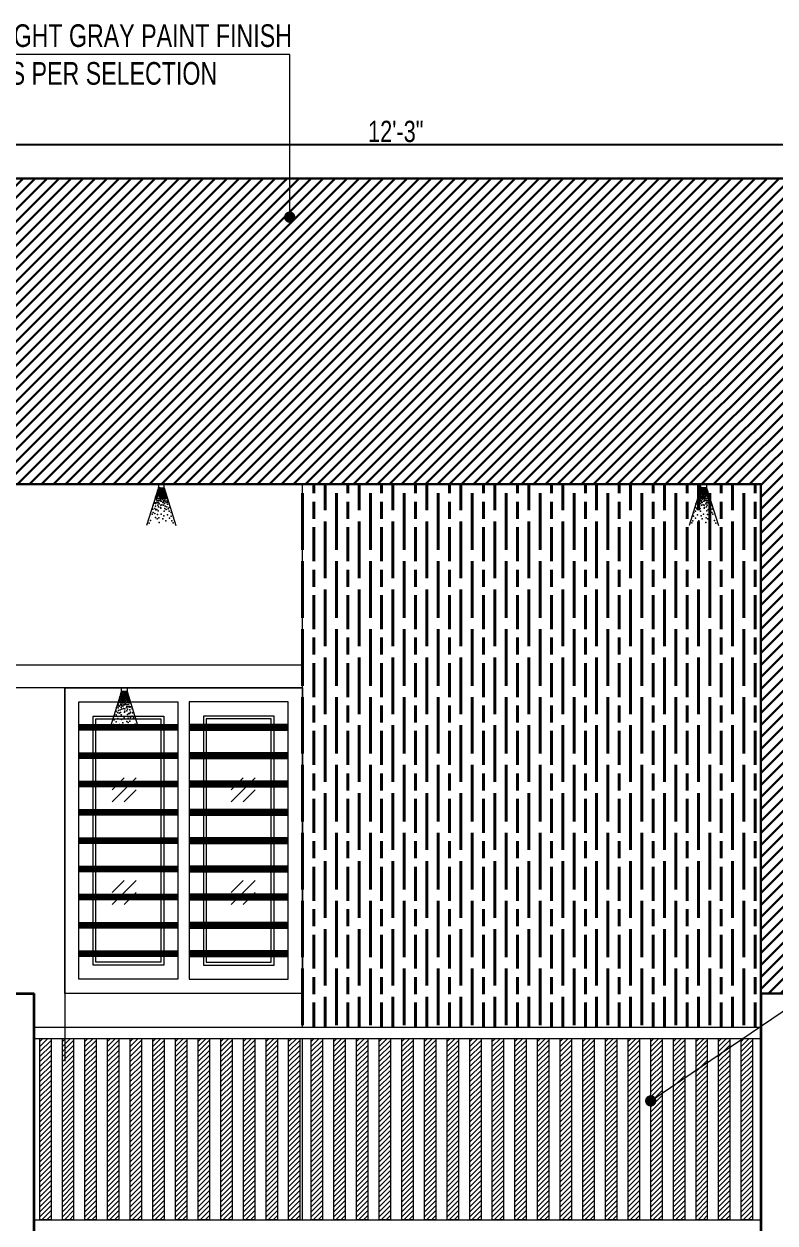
# Model space of a CAD drawing. Header units: inches. Extents: x 3365147 to 3374664, y 1380917 to 1384908.
# Drawn here: x 3370655.9 to 3370788.6, y 1381920 to 1382131.9 of the extents above; entities that cross this region are included whole.
import ezdxf

# ---------------------------------------------------------------- set-up
doc = ezdxf.new("R2010")
doc.units = ezdxf.units.IN
doc.header["$LTSCALE"] = 18
doc.header["$MEASUREMENT"] = 0
doc.header["$PDSIZE"] = -1
doc.linetypes.add('CONTINOUS', pattern=[0])
doc.linetypes.add('HIDDEN', pattern=[0.375, 0.25, -0.125])
for name, color, linetype, lineweight in [('ELECTRICAL-CEILING-POINTS-00_BC', 230, 'Continuous', 20), ('ELECTRICAL-CEILING-POINTS-01_BC', 146, 'Continuous', 9), ('ELECTRICAL-CEILING-POINTS-02_BC', 231, 'Continuous', 5), ('ELEVATION-01_BC', 6, 'Continuous', 40), ('ELEVATION-02_BC', 5, 'Continuous', 35), ('ELEVATION-03_BC', 7, 'Continuous', 30), ('GLASS-00_BC', 140, 'Continuous', 18), ('GRILL-00_BC', 150, 'CONTINOUS', 18), ('GRILL-HATCH_BC', 252, 'CONTINOUS', 5), ('LEVEL-00 DIM_BC', 3, 'Continuous', 9), ('STEPS-HANDRAIL-00_BC', 3, 'Continuous', 18), ('SUNSHADE_BC', 1, 'HIDDEN', 20), ('TEXT-02 _BC', 3, 'CONTINOUS', 18), ('TEXT-02_ARROW_BC', 4, 'Continuous', 13), ('WINDOWS-00_BC', 30, 'Continuous', 18), ('WINDOWS-SHUTTER_BC', 40, 'Continuous', 9)]:
    doc.layers.add(name, color=color, linetype=linetype, lineweight=lineweight)
doc.styles.add('BC_ROOM _DIM', font='swisscl.ttf')
doc.styles.add('DIM_BC', font='swisscl.ttf')
doc.styles.add('WD Room text', font='swisscl.ttf')
doc.dimstyles.new('BC-RD1', dxfattribs={"dimtxt": 5, "dimasz": 2, "dimexe": 4.5, "dimexo": 0, "dimgap": 0.5, "dimtad": 1, "dimzin": 3, "dimdsep": 46, "dimlunit": 4, "dimtxsty": 'BC_ROOM _DIM', "dimblk": 'ARCHTICK', "dimcen": 0, "dimdle": 1, "dimse1": 1, "dimse2": 1, "dimclrd": 252, "dimclre": 4, "dimclrt": 256, "dimadec": 0, "dimazin": 0, "dimtfac": 0.5, "dimtix": 1, "dimtofl": 0, "dimtmove": 2, "dimatfit": 3, "dimfxl": 0, "dimfrac": 1, "dimtolj": 1, "dimtzin": 1, "dimarcsym": 0})
doc.dimstyles.new('DIM_BC', dxfattribs={"dimtxt": 4, "dimasz": 2, "dimexe": 4.5, "dimexo": 0, "dimgap": 1, "dimtad": 1, "dimdec": 4, "dimzin": 3, "dimdsep": 46, "dimlunit": 4, "dimtxsty": 'DIM_BC', "dimblk": 'ARCHTICK', "dimcen": 0.0625, "dimdle": 0.25, "dimse1": 1, "dimse2": 1, "dimclrd": 7, "dimclre": 4, "dimclrt": 256, "dimadec": 0, "dimazin": 0, "dimtfac": 0.5, "dimtdec": 4, "dimtix": 1, "dimtofl": 0, "dimtmove": 2, "dimatfit": 2, "dimfxl": 0, "dimfrac": 1, "dimtolj": 1, "dimtzin": 1, "dimlwd": -1, "dimarcsym": 0})
pattern_1 = [(315, (-2056.26069, 734.24764), (0.0883883476483, 0.0883883476483), [])]
pattern_2 = [(315, (-2056.26069, 739.24764), (0.0883883476483, 0.0883883476483), [])]
pattern_3 = [(315, (-2056.26069, 744.24764), (0.0883883476483, 0.0883883476483), [])]
pattern_4 = [(315, (-2056.26069, 749.24764), (0.0883883476483, 0.0883883476483), [])]
pattern_5 = [(315, (-2056.26069, 754.24764), (0.0883883476483, 0.0883883476483), [])]
pattern_6 = [(315, (-2056.26069, 759.24764), (0.0883883476483, 0.0883883476483), [])]
pattern_7 = [(315, (-2056.26069, 764.24764), (0.0883883476483, 0.0883883476483), [])]
pattern_8 = [(315, (-2056.26069, 769.24764), (0.0883883476483, 0.0883883476483), [])]
pattern_9 = [(315, (-2056.26069, 774.24764), (0.0883883476483, 0.0883883476483), [])]

# ---------------------------------------------------------------- blocks, each defined once
blk = doc.blocks.new('EC-MIRCHI LIGHT ELEVATION_BC')
for p, q in [((-2, -1.33), (-2, 0)), ((-2, 0), (2, 0)), ((2, 0), (2, -1.33)), ((2, -1.33), (-2, -1.33))]:
    blk.add_line(p, q)
at = {"layer": 'ELECTRICAL-CEILING-POINTS-01_BC'}
for p in [(-3.42, -3.86), (-3.34, -3.71), (-3.01, -3.19), (-2.91, -3.75), (-2.8, -3.03), (-2.68, -3.86), (-2.55, -2.83), (-2.51, -2.47), (-2.48, -4.1), (-2.44, -2.11), (-2.37, -2.02), (-2.27, -2.72), (-2.27, -3.52), (-2.26, -2.17), (-2.21, -1.72), (-2.21, -2.42), (-2.21, -3.08), (-2.19, -1.97), (-2.17, -1.63), (-2.17, -4), (-2.15, -1.88), (-2.15, -3.46), (-2.12, -1.92), (-2.12, -2.47), (-2.08, -1.81), (-2.03, -1.65), (-1.99, -1.43), (-1.99, -1.52), (-1.96, -1.7), (-1.95, -1.44), (-1.93, -2.31), (-1.92, -1.7), (-1.87, -2.6), (-1.81, -2.04), (-1.76, -1.41), (-1.74, -1.59), (-1.72, -2.17), (-1.66, -1.44), (-1.66, -3.73), (-1.65, -1.54), (-1.58, -1.74), (-1.56, -2.74), (-1.53, -1.61), (-1.53, -2.99), (-1.53, -3.08), (-1.51, -1.41), (-1.51, -1.45), (-1.51, -2.11), (-1.49, -1.7), (-1.49, -2.58), (-1.47, -1.68), (-1.46, -2.98), (-1.46, -3.19), (-1.44, -1.52), (-1.44, -1.7), (-1.44, -1.74), (-1.44, -1.86), (-1.42, -1.83), (-1.4, -1.41), (-1.4, -1.63), (-1.4, -2.71), (-1.33, -2.18), (-1.33, -3.66), (-1.31, -1.43), (-1.31, -1.7), (-1.31, -3.62), (-1.26, -2.47), (-1.24, -1.97), (-1.22, -1.41), (-1.22, -1.56), (-1.1, -1.56), (-1.08, -1.45), (-1.08, -1.59), (-1.06, -1.97), (-1.04, -1.52), (-1.04, -1.77), (-1.01, -1.97), (-0.99, -4.06), (-0.95, -1.47), (-0.92, -3.41), (-0.88, -1.41), (-0.86, -1.63), (-0.86, -1.72), (-0.86, -1.91), (-0.83, -1.41), (-0.81, -1.95), (-0.79, -1.56), (-0.79, -2.22), (-0.79, -3.12), (-0.79, -4.06), (-0.77, -1.45), (-0.74, -1.86), (-0.72, -1.41), (-0.72, -2.45), (-0.65, -1.5), (-0.63, -1.5), (-0.63, -2.71), (-0.63, -3.73), (-0.59, -1.71), (-0.59, -2.72), (-0.58, -1.63), (-0.58, -3.17), (-0.56, -3.91), (-0.54, -1.45), (-0.52, -1.97), (-0.47, -1.45), (-0.45, -1.63), (-0.45, -1.68), (-0.45, -2.56), (-0.43, -1.5), (-0.43, -2.38), (-0.38, -1.41), (-0.38, -2.65), (-0.38, -3.12), (-0.34, -1.59), (-0.34, -1.79), (-0.29, -1.5), (-0.27, -1.45), (-0.25, -1.63), (-0.25, -1.9), (-0.23, -2.13), (-0.22, -1.7), (-0.2, -1.74), (-0.18, -2.11), (-0.15, -3.66), (-0.13, -1.7), (-0.11, -1.43), (-0.11, -1.56), (-0.05, -2.38), (-0.04, -1.63), (-0.04, -1.88), (-0.02, -1.45), (0, -1.83), (0.02, -2.78), (0.03, -3.1), (0.05, -3.14), (0.07, -1.59), (0.09, -3.39), (0.12, -1.54), (0.12, -1.68), (0.12, -2.49), (0.16, -1.45), (0.16, -1.63), (0.16, -2.65), (0.16, -3.66), (0.16, -3.99), (0.18, -2.2), (0.21, -1.52), (0.21, -2.11), (0.25, -1.61), (0.25, -3.48), (0.34, -1.63), (0.36, -2.31), (0.39, -1.99), (0.39, -2.96), (0.41, -1.41), (0.41, -1.56), (0.41, -1.7), (0.43, -1.84), (0.43, -2.38), (0.43, -3.32), (0.46, -1.45), (0.49, -2.11), (0.55, -1.65), (0.55, -2.47), (0.56, -3.59), (0.59, -1.41), (0.59, -1.72), (0.61, -1.52), (0.66, -1.47), (0.7, -1.52), (0.77, -1.41), (0.77, -1.54), (0.77, -1.83), (0.77, -1.92), (0.77, -2.11), (0.79, -3.19), (0.82, -1.41), (0.84, -1.63), (0.84, -1.9), (0.84, -3.66), (0.91, -2.47), (0.95, -1.52), (0.95, -1.54), (0.95, -1.99), (0.97, -3.52), (1, -1.68), (1.03, -2.31), (1.03, -2.45), (1.03, -3.12), (1.04, -2.2), (1.07, -1.38), (1.07, -3.03), (1.09, -2.58), (1.11, -1.52), (1.13, -1.65), (1.13, -3.46), (1.18, -2.29), (1.2, -1.47), (1.22, -1.56), (1.25, -1.41), (1.3, -1.84), (1.31, -1.5), (1.31, -4.23), (1.34, -1.45), (1.34, -1.74), (1.36, -1.95), (1.36, -2.4), (1.37, -2.11), (1.38, -2.53), (1.38, -3.75), (1.47, -1.41), (1.47, -1.59), (1.47, -2.17), (1.5, -1.77), (1.5, -1.88), (1.52, -1.41), (1.54, -2.74), (1.56, -1.41), (1.57, -2.31), (1.59, -2.13), (1.59, -3.39), (1.61, -1.47), (1.63, -1.65), (1.65, -1.52), (1.68, -2.71), (1.72, -1.99), (1.78, -3.19), (1.81, -1.43), (1.86, -1.7), (1.86, -2.58), (1.9, -1.56), (1.9, -2.69), (1.9, -3.12), (1.91, -2.38), (1.91, -3.32), (1.91, -3.99), (1.93, -1.36), (1.93, -1.97), (1.95, -1.65), (1.95, -2.33), (1.98, -2.45), (1.98, -3.32), (2.02, -4.18), (2.13, -2.49), (2.2, -1.99), (2.22, -3.12), (2.26, -3.48), (2.31, -3.79), (2.33, -3.08), (2.35, -2.13), (2.38, -3.12), (2.42, -4.14), (2.54, -2.4), (2.69, -2.96), (2.74, -2.65), (2.78, -3.64), (3.12, -3.21), (3.12, -3.99), (3.26, -3.66), (3.28, -3.96), (-5.64, -8.24), (-5.51, -7.02), (-4.46, -6.35), (-4.38, -7.11), (-4.16, -5.75), (-4.13, -5.15), (-3.93, -8.08), (-3.69, -6.35), (-3.64, -4.27), (-3.42, -6.49), (-3.28, -4.8), (-3.25, -4.54), (-3.09, -4.52), (-3.05, -5.24), (-2.88, -7.83), (-2.74, -4.26), (-2.74, -6.01), (-2.55, -4.93), (-2.34, -5.75), (-2.24, -6.91), (-2.07, -5.21), (-1.8, -4.53), (-1.73, -4.8), (-1.6, -6.35), (-1.58, -5.9), (-1.58, -7.51), (-1.53, -4.5), (-1.33, -5.27), (-1.22, -5.09), (-1.22, -5.27), (-1.06, -6.55), (-0.92, -5.07), (-0.92, -5.34), (-0.74, -4.45), (-0.58, -4.72), (-0.52, -5.27), (-0.43, -7.34), (-0.25, -6.08), (-0.18, -5.14), (0.09, -6.08), (0.14, -4.39), (0.18, -4.63), (0.22, -5.21), (0.36, -7.41), (0.55, -8.31), (0.7, -5.54), (0.7, -5.88), (0.75, -5.72), (1.03, -4.47), (1.04, -4.95), (1.52, -6.98), (1.71, -5.14), (1.84, -5.81), (1.84, -6.49), (1.88, -8.1), (1.98, -5.07), (2.31, -4.33), (2.33, -5.02), (2.38, -7.5), (2.58, -5.07), (2.72, -5.88), (2.81, -4.39), (2.87, -6.68), (2.99, -5.88), (3.19, -4.81), (3.33, -4.47), (3.39, -5.34), (3.73, -6.62), (3.85, -4.29), (3.93, -4.67), (3.93, -5.27), (3.93, -7.83), (4, -6.82), (4.1, -4.84), (4.2, -6.69), (4.3, -5.36), (4.88, -6.76), (5.69, -7.43), (-7.13, -11.33), (-6.93, -10.05), (-5.78, -12.07), (-5.71, -9.58), (-4.83, -8.71), (-4.5, -10.86), (-3.57, -9.01), (-2.53, -8.69), (-2.2, -9.58), (-1.93, -11.2), (-1.06, -12.34), (-0.05, -10.59), (0.22, -8.57), (1.78, -11.94), (2.24, -9.5), (2.72, -10.79), (2.79, -12.28), (3.19, -9.04), (3.87, -9.11), (4.07, -11.8), (4.41, -8.58), (4.47, -10.46), (5.62, -9.99), (5.89, -8.91), (6.5, -10.66), (-8.48, -13.69), (-7.6, -13.02), (-3.35, -12.95), (1.44, -13.62), (7.64, -12.88), (8.52, -13.76)]:
    blk.add_point(p, dxfattribs=at)
at = {"layer": 'ELECTRICAL-CEILING-POINTS-02_BC'}
for p, q in [((-2, -1.33), (-10.35, -14.7)), ((2, -1.33), (10.35, -14.7))]:
    blk.add_line(p, q, dxfattribs=at)
blk = doc.blocks.new('ARCHTICK')
at = {"color": 0, "const_width": 0.15}
blk.add_lwpolyline([(-0.5, -0.5), (0.5, 0.5)], dxfattribs=at)
blk = doc.blocks.new('*D1830')
at = {"layer": 'Defpoints', "color": 0, "transparency": 16777216}
for p in [(3370795.08, 1382110.55), (3370648.09, 1382104.55), (3370795.08, 1382104.55)]:
    blk.add_point(p, dxfattribs=at)
at = {"layer": 'LEVEL-00 DIM_BC', "color": 252, "lineweight": -2, "transparency": 16777216}
blk.add_line((3370647.34, 1382110.55), (3370795.83, 1382110.55), dxfattribs=at)
at = {"layer": 'LEVEL-00 DIM_BC', "color": 252, "lineweight": -2, "transparency": 16777216, "xscale": 1.5, "yscale": 1.5, "zscale": 1.5, "rotation": 180}
blk.add_blockref('ARCHTICK', (3370648.09, 1382110.55), dxfattribs=at)
at = {"layer": 'LEVEL-00 DIM_BC', "color": 252, "lineweight": -2, "transparency": 16777216, "xscale": 1.5, "yscale": 1.5, "zscale": 1.5}
blk.add_blockref('ARCHTICK', (3370795.08, 1382110.55), dxfattribs=at)
at = {"layer": 'LEVEL-00 DIM_BC', "transparency": 16777216, "insert": (3370721.58, 1382112.85), "char_height": 3.75, "attachment_point": 5, "style": 'BC_ROOM _DIM'}
blk.add_mtext('\\A1;12\'-3"', dxfattribs=at)
blk = doc.blocks.new('_ArchTick')
at = {"color": 0, "linetype": 'ByBlock', "const_width": 0.15}
blk.add_lwpolyline([(-0.5, -0.5), (0.5, 0.5)], dxfattribs=at)
blk = doc.blocks.new('*D1870')
at = {"layer": 'Defpoints', "color": 0, "transparency": 16777216}
for p in [(3370765.1, 1381954.55), (3370764.65, 1381918.55), (3370805.05, 1381918.55)]:
    blk.add_point(p, dxfattribs=at)
at = {"layer": 'LEVEL-00 DIM_BC', "color": 252, "lineweight": -2, "transparency": 16777216}
blk.add_line((3370805.05, 1381955.3), (3370805.05, 1381917.8), dxfattribs=at)
at = {"layer": 'LEVEL-00 DIM_BC', "color": 252, "lineweight": -2, "transparency": 16777216, "xscale": 1.5, "yscale": 1.5, "zscale": 1.5}
for p, rotation in [((3370805.05, 1381954.55), 90), ((3370805.05, 1381918.55), 270)]:
    blk.add_blockref('ARCHTICK', p, dxfattribs=dict(at, rotation=rotation))
at = {"layer": 'LEVEL-00 DIM_BC', "transparency": 16777216, "insert": (3370802.75, 1381936.55), "char_height": 3.75, "attachment_point": 5, "rotation": 90, "style": 'BC_ROOM _DIM'}
blk.add_mtext('\\A1;3\'-0"', dxfattribs=at)
blk = doc.blocks.new('*D1877')
at = {"layer": 'Defpoints', "color": 0, "transparency": 16777216}
for p in [(3370786.08, 1381960.55), (3370805.05, 1381960.55), (3370783.93, 1381954.55)]:
    blk.add_point(p, dxfattribs=at)
at = {"layer": 'LEVEL-00 DIM_BC', "color": 252, "lineweight": -2, "transparency": 16777216}
blk.add_line((3370805.05, 1381953.8), (3370805.05, 1381961.3), dxfattribs=at)
at = {"layer": 'LEVEL-00 DIM_BC', "color": 252, "lineweight": -2, "transparency": 16777216, "xscale": 1.5, "yscale": 1.5, "zscale": 1.5}
for p, rotation in [((3370805.05, 1381960.55), 90), ((3370805.05, 1381954.55), 270)]:
    blk.add_blockref('ARCHTICK', p, dxfattribs=dict(at, rotation=rotation))
at = {"layer": 'LEVEL-00 DIM_BC', "transparency": 16777216, "insert": (3370802.75, 1381957.55), "char_height": 3.75, "attachment_point": 5, "rotation": 90, "style": 'BC_ROOM _DIM'}
blk.add_mtext('\\A1;6"', dxfattribs=at)

msp = doc.modelspace()

# ---------------------------------------------------------------- hatches: boundary and pattern name
at = {"layer": 'ELEVATION-01_BC', "transparency": 33554687}
h = msp.add_hatch(dxfattribs=at)
h.set_pattern_fill('GOST_WOOD', color=256)
h.set_pattern_definition([(90, (-4990.916, -1369.0854), (6, -4e-16), [10, -2]), (90, (-4988.916, -1371.0854), (6, -4e-16), [6, -1.5, 3, -1.5]), (90, (-4986.916, -1374.0854), (6, -4e-16), [10, -2])])
h.paths.add_polyline_path([(3370786.08347, 1382050.55187), (3370705.08347, 1382050.55187), (3370705.08347, 1382014.55187), (3370705.08348, 1382014.55187), (3370705.08348, 1381960.55187), (3370705.08347, 1381954.55187), (3370786.08347, 1381954.55187)])
at = {"layer": 'ELEVATION-03_BC', "true_color": 0x5e67af, "transparency": 33554687}
h = msp.add_hatch(dxfattribs=at)
h.set_pattern_fill('ANSI31', color=165, scale=12)
h.set_pattern_definition([(45, (0, 0), (-1.0606601718, 1.0606601718), [])])
h.paths.add_polyline_path([(3370795.08347, 1382104.55187), (3370648.08542, 1382104.55187), (3370648.08542, 1382050.55187), (3370786.08347, 1382050.55187), (3370786.08347, 1381960.55187), (3370795.08347, 1381960.55187)])
at = {"layer": 'GRILL-HATCH_BC', "transparency": 33554687}
h = msp.add_hatch(dxfattribs=at)
h.set_pattern_fill('ANSI31', color=256, angle=-90)
h.set_pattern_definition(pattern_9)
h.paths.add_polyline_path([(3370665.58348, 1382008.05187), (3370665.58348, 1382007.05187), (3370683.08348, 1382007.05187), (3370683.08348, 1382008.05187)])
h = msp.add_hatch(dxfattribs=at)
h.set_pattern_fill('ANSI31', color=256, angle=-90)
h.set_pattern_definition(pattern_9)
h.paths.add_polyline_path([(3370702.58348, 1382008.05187), (3370702.58348, 1382007.05187), (3370685.08348, 1382007.05187), (3370685.08348, 1382008.05187)])
h = msp.add_hatch(dxfattribs=at)
h.set_pattern_fill('ANSI31', color=256, angle=-90)
h.set_pattern_definition(pattern_8)
h.paths.add_polyline_path([(3370665.58348, 1382003.05187), (3370665.58348, 1382002.05187), (3370683.08348, 1382002.05187), (3370683.08348, 1382003.05187)])
h = msp.add_hatch(dxfattribs=at)
h.set_pattern_fill('ANSI31', color=256, angle=-90)
h.set_pattern_definition(pattern_8)
h.paths.add_polyline_path([(3370702.58348, 1382003.05187), (3370702.58348, 1382002.05187), (3370685.08348, 1382002.05187), (3370685.08348, 1382003.05187)])
h = msp.add_hatch(dxfattribs=at)
h.set_pattern_fill('ANSI31', color=256, angle=-90)
h.set_pattern_definition(pattern_7)
h.paths.add_polyline_path([(3370665.58348, 1381998.05187), (3370665.58348, 1381997.05187), (3370683.08348, 1381997.05187), (3370683.08348, 1381998.05187)])
h = msp.add_hatch(dxfattribs=at)
h.set_pattern_fill('ANSI31', color=256, angle=-90)
h.set_pattern_definition(pattern_7)
h.paths.add_polyline_path([(3370702.58348, 1381998.05187), (3370702.58348, 1381997.05187), (3370685.08348, 1381997.05187), (3370685.08348, 1381998.05187)])
h = msp.add_hatch(dxfattribs=at)
h.set_pattern_fill('ANSI31', color=256, angle=-90)
h.set_pattern_definition(pattern_6)
h.paths.add_polyline_path([(3370665.58348, 1381993.05187), (3370665.58348, 1381992.05187), (3370683.08348, 1381992.05187), (3370683.08348, 1381993.05187)])
h = msp.add_hatch(dxfattribs=at)
h.set_pattern_fill('ANSI31', color=256, angle=-90)
h.set_pattern_definition(pattern_6)
h.paths.add_polyline_path([(3370702.58348, 1381993.05187), (3370702.58348, 1381992.05187), (3370685.08348, 1381992.05187), (3370685.08348, 1381993.05187)])
h = msp.add_hatch(dxfattribs=at)
h.set_pattern_fill('ANSI31', color=256, angle=-90)
h.set_pattern_definition(pattern_5)
h.paths.add_polyline_path([(3370665.58348, 1381988.05187), (3370665.58348, 1381987.05187), (3370683.08348, 1381987.05187), (3370683.08348, 1381988.05187)])
h = msp.add_hatch(dxfattribs=at)
h.set_pattern_fill('ANSI31', color=256, angle=-90)
h.set_pattern_definition(pattern_5)
h.paths.add_polyline_path([(3370702.58348, 1381988.05187), (3370702.58348, 1381987.05187), (3370685.08348, 1381987.05187), (3370685.08348, 1381988.05187)])
h = msp.add_hatch(dxfattribs=at)
h.set_pattern_fill('ANSI31', color=256, angle=-90)
h.set_pattern_definition(pattern_4)
h.paths.add_polyline_path([(3370665.58348, 1381983.05187), (3370665.58348, 1381982.05187), (3370683.08348, 1381982.05187), (3370683.08348, 1381983.05187)])
h = msp.add_hatch(dxfattribs=at)
h.set_pattern_fill('ANSI31', color=256, angle=-90)
h.set_pattern_definition(pattern_4)
h.paths.add_polyline_path([(3370702.58348, 1381983.05187), (3370702.58348, 1381982.05187), (3370685.08348, 1381982.05187), (3370685.08348, 1381983.05187)])
h = msp.add_hatch(dxfattribs=at)
h.set_pattern_fill('ANSI31', color=256, angle=-90)
h.set_pattern_definition(pattern_3)
h.paths.add_polyline_path([(3370665.58348, 1381978.05187), (3370665.58348, 1381977.05187), (3370683.08348, 1381977.05187), (3370683.08348, 1381978.05187)])
h = msp.add_hatch(dxfattribs=at)
h.set_pattern_fill('ANSI31', color=256, angle=-90)
h.set_pattern_definition(pattern_3)
h.paths.add_polyline_path([(3370702.58348, 1381978.05187), (3370702.58348, 1381977.05187), (3370685.08348, 1381977.05187), (3370685.08348, 1381978.05187)])
h = msp.add_hatch(dxfattribs=at)
h.set_pattern_fill('ANSI31', color=256, angle=-90)
h.set_pattern_definition(pattern_2)
h.paths.add_polyline_path([(3370665.58348, 1381973.05187), (3370665.58348, 1381972.05187), (3370683.08348, 1381972.05187), (3370683.08348, 1381973.05187)])
h = msp.add_hatch(dxfattribs=at)
h.set_pattern_fill('ANSI31', color=256, angle=-90)
h.set_pattern_definition(pattern_2)
h.paths.add_polyline_path([(3370702.58348, 1381973.05187), (3370702.58348, 1381972.05187), (3370685.08348, 1381972.05187), (3370685.08348, 1381973.05187)])
h = msp.add_hatch(dxfattribs=at)
h.set_pattern_fill('ANSI31', color=256, angle=-90)
h.set_pattern_definition(pattern_1)
h.paths.add_polyline_path([(3370665.58348, 1381968.05187), (3370665.58348, 1381967.05187), (3370683.08348, 1381967.05187), (3370683.08348, 1381968.05187)])
h = msp.add_hatch(dxfattribs=at)
h.set_pattern_fill('ANSI31', color=256, angle=-90)
h.set_pattern_definition(pattern_1)
h.paths.add_polyline_path([(3370702.58348, 1381968.05187), (3370702.58348, 1381967.05187), (3370685.08348, 1381967.05187), (3370685.08348, 1381968.05187)])
at = {"layer": 'STEPS-HANDRAIL-00_BC'}
h = msp.add_hatch(dxfattribs=at)
h.set_pattern_fill('ANSI31', color=256, scale=5)
h.set_pattern_definition([(45, (-124, -2e-09), (-0.44194173824, 0.44194173824), [])])
h.paths.add_polyline_path([(3370658.64792, 1381920.55187), (3370660.64792, 1381920.55187), (3370660.64792, 1381952.55187), (3370658.64792, 1381952.55187)])
h = msp.add_hatch(dxfattribs=at)
h.set_pattern_fill('ANSI31', color=256, scale=5)
h.set_pattern_definition([(45, (-120, -2e-09), (-0.44194173824, 0.44194173824), [])])
h.paths.add_polyline_path([(3370662.64792, 1381920.55187), (3370664.64792, 1381920.55187), (3370664.64792, 1381952.55187), (3370662.64792, 1381952.55187)])
h = msp.add_hatch(dxfattribs=at)
h.set_pattern_fill('ANSI31', color=256, scale=5)
h.set_pattern_definition([(45, (-116, -2e-09), (-0.44194173824, 0.44194173824), [])])
h.paths.add_polyline_path([(3370666.64792, 1381920.55187), (3370668.64792, 1381920.55187), (3370668.64792, 1381952.55187), (3370666.64792, 1381952.55187)])
h = msp.add_hatch(dxfattribs=at)
h.set_pattern_fill('ANSI31', color=256, scale=5)
h.set_pattern_definition([(45, (-112, 2e-10), (-0.44194173824, 0.44194173824), [])])
h.paths.add_polyline_path([(3370670.64792, 1381920.55187), (3370672.64792, 1381920.55187), (3370672.64792, 1381952.55187), (3370670.64792, 1381952.55187)])
h = msp.add_hatch(dxfattribs=at)
h.set_pattern_fill('ANSI31', color=256, scale=5)
h.set_pattern_definition([(45, (-108, 2e-10), (-0.44194173824, 0.44194173824), [])])
h.paths.add_polyline_path([(3370674.64792, 1381920.55187), (3370676.64792, 1381920.55187), (3370676.64792, 1381952.55187), (3370674.64792, 1381952.55187)])
h = msp.add_hatch(dxfattribs=at)
h.set_pattern_fill('ANSI31', color=256, scale=5)
h.set_pattern_definition([(45, (-104, -2e-09), (-0.44194173824, 0.44194173824), [])])
h.paths.add_polyline_path([(3370678.64792, 1381920.55187), (3370680.64792, 1381920.55187), (3370680.64792, 1381952.55187), (3370678.64792, 1381952.55187)])
h = msp.add_hatch(dxfattribs=at)
h.set_pattern_fill('ANSI31', color=256, scale=5)
h.set_pattern_definition([(45, (-100, -1e-09), (-0.44194173824, 0.44194173824), [])])
h.paths.add_polyline_path([(3370682.64792, 1381920.55187), (3370684.64792, 1381920.55187), (3370684.64792, 1381952.55187), (3370682.64792, 1381952.55187)])
h = msp.add_hatch(dxfattribs=at)
h.set_pattern_fill('ANSI31', color=256, scale=5)
h.set_pattern_definition([(45, (-96, -1e-09), (-0.44194173824, 0.44194173824), [])])
h.paths.add_polyline_path([(3370686.64792, 1381920.55187), (3370688.64792, 1381920.55187), (3370688.64792, 1381952.55187), (3370686.64792, 1381952.55187)])
h = msp.add_hatch(dxfattribs=at)
h.set_pattern_fill('ANSI31', color=256, scale=5)
h.set_pattern_definition([(45, (-92, -1e-09), (-0.44194173824, 0.44194173824), [])])
h.paths.add_polyline_path([(3370690.64792, 1381920.55187), (3370692.64792, 1381920.55187), (3370692.64792, 1381952.55187), (3370690.64792, 1381952.55187)])
h = msp.add_hatch(dxfattribs=at)
h.set_pattern_fill('ANSI31', color=256, scale=5)
h.set_pattern_definition([(45, (-88, -1e-09), (-0.44194173824, 0.44194173824), [])])
h.paths.add_polyline_path([(3370694.64792, 1381920.55187), (3370696.64792, 1381920.55187), (3370696.64792, 1381952.55187), (3370694.64792, 1381952.55187)])
h = msp.add_hatch(dxfattribs=at)
h.set_pattern_fill('ANSI31', color=256, scale=5)
h.set_pattern_definition([(45, (-84, -1e-09), (-0.44194173824, 0.44194173824), [])])
h.paths.add_polyline_path([(3370698.64792, 1381920.55187), (3370700.64792, 1381920.55187), (3370700.64792, 1381952.55187), (3370698.64792, 1381952.55187)])
h = msp.add_hatch(dxfattribs=at)
h.set_pattern_fill('ANSI31', color=256, scale=5)
h.set_pattern_definition([(45, (-80, 7e-10), (-0.44194173824, 0.44194173824), [])])
h.paths.add_polyline_path([(3370702.64792, 1381920.55187), (3370704.64792, 1381920.55187), (3370704.64792, 1381952.55187), (3370702.64792, 1381952.55187)])
h = msp.add_hatch(dxfattribs=at)
h.set_pattern_fill('ANSI31', color=256, scale=5)
h.set_pattern_definition([(45, (-76, 7e-10), (-0.44194173824, 0.44194173824), [])])
h.paths.add_polyline_path([(3370706.64792, 1381920.55187), (3370708.64792, 1381920.55187), (3370708.64792, 1381952.55187), (3370706.64792, 1381952.55187)])
h = msp.add_hatch(dxfattribs=at)
h.set_pattern_fill('ANSI31', color=256, scale=5)
h.set_pattern_definition([(45, (-72, -1e-09), (-0.44194173824, 0.44194173824), [])])
h.paths.add_polyline_path([(3370710.64792, 1381920.55187), (3370712.64792, 1381920.55187), (3370712.64792, 1381952.55187), (3370710.64792, 1381952.55187)])
h = msp.add_hatch(dxfattribs=at)
h.set_pattern_fill('ANSI31', color=256, scale=5)
h.set_pattern_definition([(45, (-68, -9e-10), (-0.44194173824, 0.44194173824), [])])
h.paths.add_polyline_path([(3370714.64792, 1381920.55187), (3370716.64792, 1381920.55187), (3370716.64792, 1381952.55187), (3370714.64792, 1381952.55187)])
h = msp.add_hatch(dxfattribs=at)
h.set_pattern_fill('ANSI31', color=256, scale=5)
h.set_pattern_definition([(45, (-64, -9e-10), (-0.44194173824, 0.44194173824), [])])
h.paths.add_polyline_path([(3370718.64792, 1381920.55187), (3370720.64792, 1381920.55187), (3370720.64792, 1381952.55187), (3370718.64792, 1381952.55187)])
h = msp.add_hatch(dxfattribs=at)
h.set_pattern_fill('ANSI31', color=256, scale=5)
h.set_pattern_definition([(45, (-60, -9e-10), (-0.44194173824, 0.44194173824), [])])
h.paths.add_polyline_path([(3370722.64792, 1381920.55187), (3370724.64792, 1381920.55187), (3370724.64792, 1381952.55187), (3370722.64792, 1381952.55187)])
h = msp.add_hatch(dxfattribs=at)
h.set_pattern_fill('ANSI31', color=256, scale=5)
h.set_pattern_definition([(45, (-56, 1e-09), (-0.44194173824, 0.44194173824), [])])
h.paths.add_polyline_path([(3370726.64792, 1381920.55187), (3370728.64792, 1381920.55187), (3370728.64792, 1381952.55187), (3370726.64792, 1381952.55187)])
h = msp.add_hatch(dxfattribs=at)
h.set_pattern_fill('ANSI31', color=256, scale=5)
h.set_pattern_definition([(45, (-52, -7e-10), (-0.44194173824, 0.44194173824), [])])
h.paths.add_polyline_path([(3370730.64792, 1381920.55187), (3370732.64792, 1381920.55187), (3370732.64792, 1381952.55187), (3370730.64792, 1381952.55187)])
h = msp.add_hatch(dxfattribs=at)
h.set_pattern_fill('ANSI31', color=256, scale=5)
h.set_pattern_definition([(45, (-48, -7e-10), (-0.44194173824, 0.44194173824), [])])
h.paths.add_polyline_path([(3370734.64792, 1381920.55187), (3370736.64792, 1381920.55187), (3370736.64792, 1381952.55187), (3370734.64792, 1381952.55187)])
h = msp.add_hatch(dxfattribs=at)
h.set_pattern_fill('ANSI31', color=256, scale=5)
h.set_pattern_definition([(45, (-44, -7e-10), (-0.44194173824, 0.44194173824), [])])
h.paths.add_polyline_path([(3370738.64792, 1381920.55187), (3370740.64792, 1381920.55187), (3370740.64792, 1381952.55187), (3370738.64792, 1381952.55187)])
h = msp.add_hatch(dxfattribs=at)
h.set_pattern_fill('ANSI31', color=256, scale=5)
h.set_pattern_definition([(45, (-40, -7e-10), (-0.44194173824, 0.44194173824), [])])
h.paths.add_polyline_path([(3370742.64792, 1381920.55187), (3370744.64792, 1381920.55187), (3370744.64792, 1381952.55187), (3370742.64792, 1381952.55187)])
h = msp.add_hatch(dxfattribs=at)
h.set_pattern_fill('ANSI31', color=256, scale=5)
h.set_pattern_definition([(45, (-36, 1e-09), (-0.44194173824, 0.44194173824), [])])
h.paths.add_polyline_path([(3370746.64792, 1381920.55187), (3370748.64792, 1381920.55187), (3370748.64792, 1381952.55187), (3370746.64792, 1381952.55187)])
h = msp.add_hatch(dxfattribs=at)
h.set_pattern_fill('ANSI31', color=256, scale=5)
h.set_pattern_definition([(45, (-32, -5e-10), (-0.44194173824, 0.44194173824), [])])
h.paths.add_polyline_path([(3370750.64792, 1381920.55187), (3370752.64792, 1381920.55187), (3370752.64792, 1381952.55187), (3370750.64792, 1381952.55187)])
h = msp.add_hatch(dxfattribs=at)
h.set_pattern_fill('ANSI31', color=256, scale=5)
h.set_pattern_definition([(45, (-28, -5e-10), (-0.44194173824, 0.44194173824), [])])
h.paths.add_polyline_path([(3370754.64792, 1381920.55187), (3370756.64792, 1381920.55187), (3370756.64792, 1381952.55187), (3370754.64792, 1381952.55187)])
h = msp.add_hatch(dxfattribs=at)
h.set_pattern_fill('ANSI31', color=256, scale=5)
h.set_pattern_definition([(45, (-24, -5e-10), (-0.44194173824, 0.44194173824), [])])
h.paths.add_polyline_path([(3370758.64792, 1381920.55187), (3370760.64792, 1381920.55187), (3370760.64792, 1381952.55187), (3370758.64792, 1381952.55187)])
h = msp.add_hatch(dxfattribs=at)
h.set_pattern_fill('ANSI31', color=256, scale=5)
h.set_pattern_definition([(45, (-20, -2e-10), (-0.44194173824, 0.44194173824), [])])
h.paths.add_polyline_path([(3370762.64792, 1381920.55187), (3370764.64792, 1381920.55187), (3370764.64792, 1381952.55187), (3370762.64792, 1381952.55187)])
h = msp.add_hatch(dxfattribs=at)
h.set_pattern_fill('ANSI31', color=256, scale=5)
h.set_pattern_definition([(45, (-16, -2e-10), (-0.44194173824, 0.44194173824), [])])
h.paths.add_polyline_path([(3370766.64792, 1381920.55187), (3370768.64792, 1381920.55187), (3370768.64792, 1381952.55187), (3370766.64792, 1381952.55187)])
h = msp.add_hatch(dxfattribs=at)
h.set_pattern_fill('ANSI31', color=256, scale=5)
h.set_pattern_definition([(45, (-12, 2e-09), (-0.44194173824, 0.44194173824), [])])
h.paths.add_polyline_path([(3370770.64792, 1381920.55187), (3370772.64792, 1381920.55187), (3370772.64792, 1381952.55187), (3370770.64792, 1381952.55187)])
h = msp.add_hatch(dxfattribs=at)
h.set_pattern_fill('ANSI31', color=256, scale=5)
h.set_pattern_definition([(45, (-8, -2e-10), (-0.44194173824, 0.44194173824), [])])
h.paths.add_polyline_path([(3370774.64792, 1381920.55187), (3370776.64792, 1381920.55187), (3370776.64792, 1381952.55187), (3370774.64792, 1381952.55187)])
h = msp.add_hatch(dxfattribs=at)
h.set_pattern_fill('ANSI31', color=256, scale=5)
h.set_pattern_definition([(45, (-4, 0), (-0.44194173824, 0.44194173824), [])])
h.paths.add_polyline_path([(3370778.64792, 1381920.55187), (3370780.64792, 1381920.55187), (3370780.64792, 1381952.55187), (3370778.64792, 1381952.55187)])
h = msp.add_hatch(dxfattribs=at)
h.set_pattern_fill('ANSI31', color=256, scale=5)
h.set_pattern_definition([(45, (0, 0), (-0.44194173824, 0.44194173824), [])])
h.paths.add_polyline_path([(3370782.64792, 1381920.55187), (3370784.64792, 1381920.55187), (3370784.64792, 1381952.55187), (3370782.64792, 1381952.55187)])

# ---------------------------------------------------------------- linework, layer by layer
at = {"layer": 'ELEVATION-02_BC', "transparency": 33554687}
for p, q in [((3370648.64792, 1381960.55187), (3370657.64792, 1381960.55187)), ((3370657.64792, 1381786.55187), (3370657.64792, 1381960.55187)), ((3370786.08347, 1381960.55187), (3370786.08347, 1381804.55187))]:
    msp.add_line(p, q, dxfattribs=at)
at = {"layer": 'ELEVATION-03_BC', "transparency": 33554687}
for p, q in [((3370648.08542, 1382104.55187), (3370795.08347, 1382104.55187)), ((3370648.08542, 1382050.55187), (3370786.08347, 1382050.55187)), ((3370786.08347, 1381960.55187), (3370786.08347, 1382050.55187)), ((3370786.08347, 1381960.55187), (3370795.08347, 1381960.55187))]:
    msp.add_line(p, q, dxfattribs=at)
at = {"layer": 'GLASS-00_BC', "transparency": 33554687}
for p, q in [((3370671.46215, 1381994.38582), (3370675.7048, 1381998.62846)), ((3370671.46215, 1381996.50714), (3370673.58348, 1381998.62846)), ((3370692.46215, 1381994.38582), (3370696.7048, 1381998.62846)), ((3370692.46215, 1381996.50714), (3370694.58348, 1381998.62846)), ((3370673.58348, 1381994.38582), (3370675.7048, 1381996.50714)), ((3370694.58348, 1381994.38582), (3370696.7048, 1381996.50714)), ((3370671.46215, 1381976.22632), (3370675.7048, 1381980.46896)), ((3370671.46215, 1381978.34764), (3370673.58348, 1381980.46896)), ((3370692.46215, 1381976.22632), (3370696.7048, 1381980.46896)), ((3370692.46215, 1381978.34764), (3370694.58348, 1381980.46896)), ((3370673.58348, 1381976.22632), (3370675.7048, 1381978.34764)), ((3370694.58348, 1381976.22632), (3370696.7048, 1381978.34764))]:
    msp.add_line(p, q, dxfattribs=at)
at = {"layer": 'GRILL-00_BC', "transparency": 33554687}
for points in [[(3370665.58348, 1382008.05187), (3370683.08348, 1382008.05187), (3370683.08348, 1382007.05187), (3370665.58348, 1382007.05187)], [(3370702.58348, 1382008.05187), (3370685.08348, 1382008.05187), (3370685.08348, 1382007.05187), (3370702.58348, 1382007.05187)], [(3370665.58348, 1382003.05187), (3370683.08348, 1382003.05187), (3370683.08348, 1382002.05187), (3370665.58348, 1382002.05187)], [(3370702.58348, 1382003.05187), (3370685.08348, 1382003.05187), (3370685.08348, 1382002.05187), (3370702.58348, 1382002.05187)], [(3370665.58348, 1381998.05187), (3370683.08348, 1381998.05187), (3370683.08348, 1381997.05187), (3370665.58348, 1381997.05187)], [(3370702.58348, 1381998.05187), (3370685.08348, 1381998.05187), (3370685.08348, 1381997.05187), (3370702.58348, 1381997.05187)], [(3370665.58348, 1381993.05187), (3370683.08348, 1381993.05187), (3370683.08348, 1381992.05187), (3370665.58348, 1381992.05187)], [(3370702.58348, 1381993.05187), (3370685.08348, 1381993.05187), (3370685.08348, 1381992.05187), (3370702.58348, 1381992.05187)], [(3370665.58348, 1381988.05187), (3370683.08348, 1381988.05187), (3370683.08348, 1381987.05187), (3370665.58348, 1381987.05187)], [(3370702.58348, 1381988.05187), (3370685.08348, 1381988.05187), (3370685.08348, 1381987.05187), (3370702.58348, 1381987.05187)], [(3370665.58348, 1381983.05187), (3370683.08348, 1381983.05187), (3370683.08348, 1381982.05187), (3370665.58348, 1381982.05187)], [(3370702.58348, 1381983.05187), (3370685.08348, 1381983.05187), (3370685.08348, 1381982.05187), (3370702.58348, 1381982.05187)], [(3370665.58348, 1381978.05187), (3370683.08348, 1381978.05187), (3370683.08348, 1381977.05187), (3370665.58348, 1381977.05187)], [(3370702.58348, 1381978.05187), (3370685.08348, 1381978.05187), (3370685.08348, 1381977.05187), (3370702.58348, 1381977.05187)], [(3370665.58348, 1381973.05187), (3370683.08348, 1381973.05187), (3370683.08348, 1381972.05187), (3370665.58348, 1381972.05187)], [(3370702.58348, 1381973.05187), (3370685.08348, 1381973.05187), (3370685.08348, 1381972.05187), (3370702.58348, 1381972.05187)], [(3370665.58348, 1381968.05187), (3370683.08348, 1381968.05187), (3370683.08348, 1381967.05187), (3370665.58348, 1381967.05187)], [(3370702.58348, 1381968.05187), (3370685.08348, 1381968.05187), (3370685.08348, 1381967.05187), (3370702.58348, 1381967.05187)]]:
    msp.add_lwpolyline(points, close=True, dxfattribs=at)
at = {"layer": 'STEPS-HANDRAIL-00_BC'}
for p, q in [((3370657.64792, 1381954.55187), (3370786.08347, 1381954.55187)), ((3370657.64792, 1381952.55187), (3370786.08347, 1381952.55187)), ((3370657.64792, 1381920.55187), (3370786.08347, 1381920.55187))]:
    msp.add_line(p, q, dxfattribs=at)
for points in [[(3370658.64792, 1381920.55187), (3370658.64792, 1381952.55187), (3370660.64792, 1381952.55187), (3370660.64792, 1381920.55187)], [(3370662.64792, 1381920.55187), (3370662.64792, 1381952.55187), (3370664.64792, 1381952.55187), (3370664.64792, 1381920.55187)], [(3370666.64792, 1381920.55187), (3370666.64792, 1381952.55187), (3370668.64792, 1381952.55187), (3370668.64792, 1381920.55187)], [(3370670.64792, 1381920.55187), (3370670.64792, 1381952.55187), (3370672.64792, 1381952.55187), (3370672.64792, 1381920.55187)], [(3370674.64792, 1381920.55187), (3370674.64792, 1381952.55187), (3370676.64792, 1381952.55187), (3370676.64792, 1381920.55187)], [(3370678.64792, 1381920.55187), (3370678.64792, 1381952.55187), (3370680.64792, 1381952.55187), (3370680.64792, 1381920.55187)], [(3370682.64792, 1381920.55187), (3370682.64792, 1381952.55187), (3370684.64792, 1381952.55187), (3370684.64792, 1381920.55187)], [(3370686.64792, 1381920.55187), (3370686.64792, 1381952.55187), (3370688.64792, 1381952.55187), (3370688.64792, 1381920.55187)], [(3370690.64792, 1381920.55187), (3370690.64792, 1381952.55187), (3370692.64792, 1381952.55187), (3370692.64792, 1381920.55187)], [(3370694.64792, 1381920.55187), (3370694.64792, 1381952.55187), (3370696.64792, 1381952.55187), (3370696.64792, 1381920.55187)], [(3370698.64792, 1381920.55187), (3370698.64792, 1381952.55187), (3370700.64792, 1381952.55187), (3370700.64792, 1381920.55187)], [(3370702.64792, 1381920.55187), (3370702.64792, 1381952.55187), (3370704.64792, 1381952.55187), (3370704.64792, 1381920.55187)], [(3370706.64792, 1381920.55187), (3370706.64792, 1381952.55187), (3370708.64792, 1381952.55187), (3370708.64792, 1381920.55187)], [(3370710.64792, 1381920.55187), (3370710.64792, 1381952.55187), (3370712.64792, 1381952.55187), (3370712.64792, 1381920.55187)], [(3370714.64792, 1381920.55187), (3370714.64792, 1381952.55187), (3370716.64792, 1381952.55187), (3370716.64792, 1381920.55187)], [(3370718.64792, 1381920.55187), (3370718.64792, 1381952.55187), (3370720.64792, 1381952.55187), (3370720.64792, 1381920.55187)], [(3370722.64792, 1381920.55187), (3370722.64792, 1381952.55187), (3370724.64792, 1381952.55187), (3370724.64792, 1381920.55187)], [(3370726.64792, 1381920.55187), (3370726.64792, 1381952.55187), (3370728.64792, 1381952.55187), (3370728.64792, 1381920.55187)], [(3370730.64792, 1381920.55187), (3370730.64792, 1381952.55187), (3370732.64792, 1381952.55187), (3370732.64792, 1381920.55187)], [(3370734.64792, 1381920.55187), (3370734.64792, 1381952.55187), (3370736.64792, 1381952.55187), (3370736.64792, 1381920.55187)], [(3370738.64792, 1381920.55187), (3370738.64792, 1381952.55187), (3370740.64792, 1381952.55187), (3370740.64792, 1381920.55187)], [(3370742.64792, 1381920.55187), (3370742.64792, 1381952.55187), (3370744.64792, 1381952.55187), (3370744.64792, 1381920.55187)], [(3370746.64792, 1381920.55187), (3370746.64792, 1381952.55187), (3370748.64792, 1381952.55187), (3370748.64792, 1381920.55187)], [(3370750.64792, 1381920.55187), (3370750.64792, 1381952.55187), (3370752.64792, 1381952.55187), (3370752.64792, 1381920.55187)], [(3370754.64792, 1381920.55187), (3370754.64792, 1381952.55187), (3370756.64792, 1381952.55187), (3370756.64792, 1381920.55187)], [(3370758.64792, 1381920.55187), (3370758.64792, 1381952.55187), (3370760.64792, 1381952.55187), (3370760.64792, 1381920.55187)], [(3370762.64792, 1381920.55187), (3370762.64792, 1381952.55187), (3370764.64792, 1381952.55187), (3370764.64792, 1381920.55187)], [(3370766.64792, 1381920.55187), (3370766.64792, 1381952.55187), (3370768.64792, 1381952.55187), (3370768.64792, 1381920.55187)], [(3370770.64792, 1381920.55187), (3370770.64792, 1381952.55187), (3370772.64792, 1381952.55187), (3370772.64792, 1381920.55187)], [(3370774.64792, 1381920.55187), (3370774.64792, 1381952.55187), (3370776.64792, 1381952.55187), (3370776.64792, 1381920.55187)], [(3370778.64792, 1381920.55187), (3370778.64792, 1381952.55187), (3370780.64792, 1381952.55187), (3370780.64792, 1381920.55187)], [(3370782.64792, 1381920.55187), (3370782.64792, 1381952.55187), (3370784.64792, 1381952.55187), (3370784.64792, 1381920.55187)]]:
    msp.add_lwpolyline(points, close=True, dxfattribs=at)
at = {"layer": 'SUNSHADE_BC', "linetype": 'ByBlock'}
for p, q in [((3370705.08347, 1382018.55187), (3370531.08347, 1382018.55187)), ((3370705.08347, 1382014.55187), (3370531.08347, 1382014.55187))]:
    msp.add_line(p, q, dxfattribs=at)
at = {"layer": 'TEXT-02_ARROW_BC'}
for p, q in [((3370705.08347, 1381954.55187), (3370705.08347, 1382050.55187)), ((3370663.08348, 1382014.55187), (3370663.08348, 1381948.55187)), ((3370705.08347, 1381920.55187), (3370705.08347, 1381952.55187))]:
    msp.add_line(p, q, dxfattribs=at)
at = {"layer": 'WINDOWS-00_BC', "transparency": 33554687}
for points in [[(3370663.08348, 1382014.55187), (3370705.08348, 1382014.55187), (3370705.08348, 1381960.55187), (3370663.08348, 1381960.55187)], [(3370665.58348, 1382012.05187), (3370683.08348, 1382012.05187), (3370683.08348, 1381963.05187), (3370665.58348, 1381963.05187)], [(3370702.58348, 1382012.05187), (3370685.08348, 1382012.05187), (3370685.08348, 1381963.05187), (3370702.58348, 1381963.05187)]]:
    msp.add_lwpolyline(points, close=True, dxfattribs=at)
at = {"layer": 'WINDOWS-SHUTTER_BC', "transparency": 33554687}
for points in [[(3370680.58348, 1381965.55187), (3370668.08348, 1381965.55187), (3370668.08348, 1382009.55187), (3370680.58348, 1382009.55187), (3370680.58348, 1381965.55187)], [(3370680.08348, 1381966.05187), (3370668.58348, 1381966.05187), (3370668.58348, 1382009.05187), (3370680.08348, 1382009.05187), (3370680.08348, 1381966.05187)], [(3370687.58348, 1381965.55187), (3370700.08348, 1381965.55187), (3370700.08348, 1382009.55187), (3370687.58348, 1382009.55187), (3370687.58348, 1381965.55187)], [(3370688.08348, 1381966.05187), (3370699.58348, 1381966.05187), (3370699.58348, 1382009.05187), (3370688.08348, 1382009.05187), (3370688.08348, 1381966.05187)]]:
    msp.add_lwpolyline(points, dxfattribs=at)

# ---------------------------------------------------------------- block references
at = {"layer": 'ELECTRICAL-CEILING-POINTS-00_BC', "transparency": 33554687, "yscale": 0.5, "zscale": 0.5}
for p, xscale in [((3370680.12201, 1382050.55187), -0.25), ((3370776.01493, 1382050.55187), 0.25), ((3370673.58347, 1382014.55187), 0.25)]:
    msp.add_blockref('EC-MIRCHI LIGHT ELEVATION_BC', p, dxfattribs=dict(at, xscale=xscale))

# ---------------------------------------------------------------- texts
at = {"layer": 'TEXT-02 _BC', "transparency": 33554687, "insert": (3370650.60077, 1382126.43592), "char_height": 4, "attachment_point": 4, "style": 'WD Room text'}
msp.add_mtext('\\A1;LIGHT GRAY PAINT FINISH \\PAS PER SELECTION', dxfattribs=at)

# ---------------------------------------------------------------- dimensions: what is measured, and where the dimension line sits
at = {"layer": 'LEVEL-00 DIM_BC'}
dim = msp.add_linear_dim(base=(3370795.08347, 1382110.55187), p1=(3370648.08542, 1382104.55187), p2=(3370795.08347, 1382104.55187), dimstyle='BC-RD1', override={"dimscale": 0.75, "dimpost": '\\X'}, dxfattribs=at)
dim.commit()
dim.dimension.update_dxf_attribs({"geometry": '*D1830', "text_midpoint": (3370721.58445, 1382112.84734)})
at = {"layer": 'LEVEL-00 DIM_BC', "transparency": 33554687}
for base, p1, p2, picture, middle in [((3370805.05021, 1381960.55187), (3370783.92858, 1381954.55187), (3370786.08347, 1381960.55187), '*D1877', (3370802.75474, 1381957.55187)), ((3370805.05021, 1381918.55187), (3370765.10451, 1381954.55187), (3370764.64792, 1381918.55187), '*D1870', (3370802.75229, 1381936.55187))]:
    dim = msp.add_linear_dim(base=base, p1=p1, p2=p2, angle=90, dimstyle='BC-RD1', override={"dimscale": 0.75, "dimpost": '\\X'}, dxfattribs=at)
    dim.commit()
    dim.dimension.update_dxf_attribs({"geometry": picture, "text_midpoint": middle})

# ---------------------------------------------------------------- leaders
at = {"layer": 'TEXT-02_ARROW_BC', "transparency": 33554687}
for points in [[(3370702.83567, 1382097.72244), (3370702.83567, 1382126.43592), (3370650.60077, 1382126.43592)], [(3370766.64792, 1381941.55187), (3370804.08347, 1381966.90608), (3370872.88109, 1381966.90608)]]:
    msp.add_leader(points, dimstyle='DIM_BC', override={"dimtad": 0, "dimclrd": 256, "dimldrblk": 'Dot', "dimfxl": 3, "dimfxlon": 1, "dimarcsym": 1}, dxfattribs=at)

doc.saveas('drawing.dxf')
